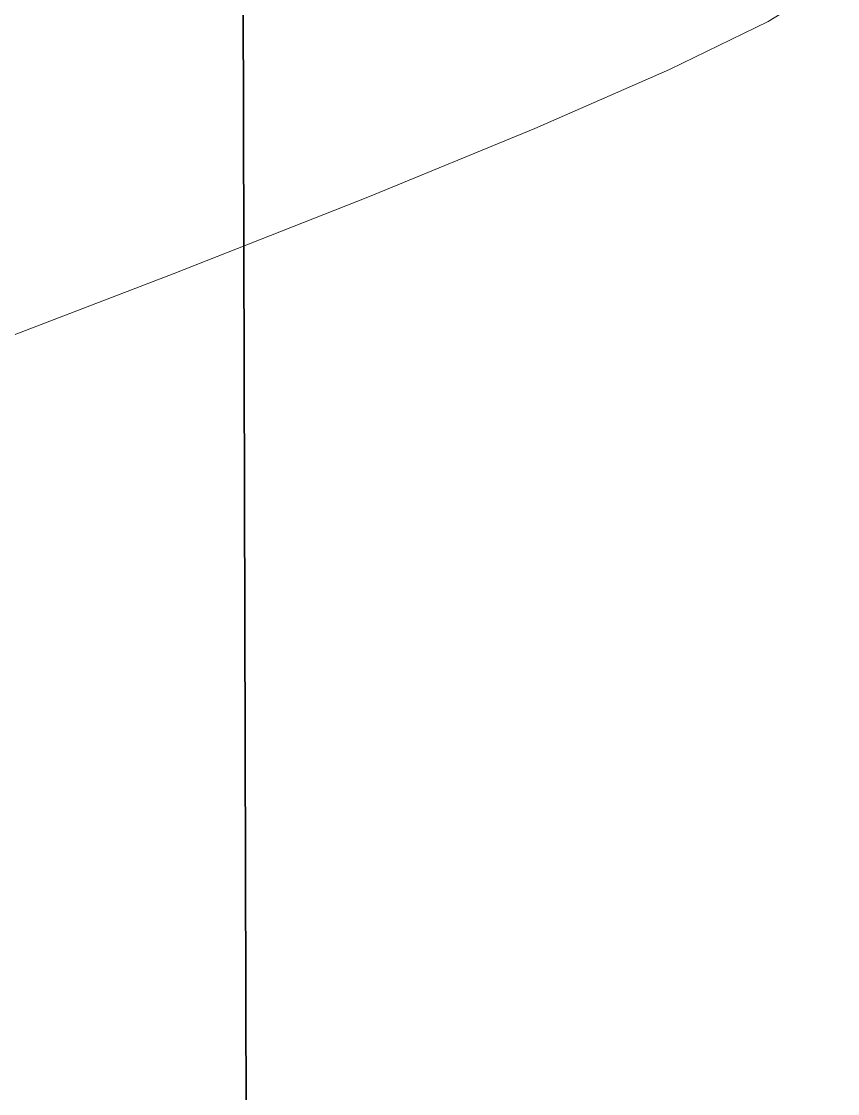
# Model space of a CAD drawing. Header units: feet. Extents: x -406 to 2003, y 7035 to 10885.
# Drawn here: x 619.28 to 632.57, y 8324.6 to 8342.06 of the extents above; entities that cross this region are included whole.
import ezdxf

# ---------------------------------------------------------------- set-up
doc = ezdxf.new("R2010")
doc.units = ezdxf.units.FT
doc.header["$LTSCALE"] = 40
doc.header["$MEASUREMENT"] = 0
doc.layers.add('1 PROPOSED CONTOURS', color=35, linetype='Continuous', lineweight=0)
doc.layers.add('lots', color=4, linetype='Continuous')
doc.layers.add('polys', color=7, linetype='Continuous')

msp = doc.modelspace()

# ---------------------------------------------------------------- linework, layer by layer
at = {"layer": '1 PROPOSED CONTOURS', "color": 35, "extrusion": (0.525324, -0.850903, 0), "elevation": -6766.569}
msp.add_lwpolyline([(4919.576, 510), (4920.688, 510)], dxfattribs=at)
at = {"layer": '1 PROPOSED CONTOURS', "color": 35, "extrusion": (0.4388, -0.898585, 0), "elevation": -7218.973}
msp.add_lwpolyline([(4226.111, 510), (4227.897, 510)], dxfattribs=at)
at = {"layer": '1 PROPOSED CONTOURS', "color": 35, "extrusion": (0.401138, -0.916018, 0), "elevation": -7388.106}
msp.add_lwpolyline([(3920.545, 510), (3922.941, 510)], dxfattribs=at)
at = {"layer": '1 PROPOSED CONTOURS', "color": 35, "extrusion": (0.380214, -0.924899, 0), "elevation": -7475.308}
msp.add_lwpolyline([(3748.669, 510), (3751.607, 510)], dxfattribs=at)
at = {"layer": '1 PROPOSED CONTOURS', "color": 35, "elevation": 510}
for points in [[(621.754, 8337.948), (624.924, 8339.198)], [(618.2, 8336.586), (621.754, 8337.948)]]:
    msp.add_lwpolyline(points, dxfattribs=at)
at = {"layer": 'lots', "color": 7, "linetype": 'Continuous'}
for q in [(622.96, 8317.798), (622.961, 8317.798)]:
    msp.add_line((622.256, 8571.08), q, dxfattribs=at)
at = {"layer": 'polys', "color": 7, "linetype": 'Continuous'}
for points in [[(622.256, 8571.08), (622.96, 8317.798), (882.294, 8317.774), (881.135, 8571.336)], [(363.376, 8570.823), (363.627, 8317.823), (622.96, 8317.798), (622.256, 8571.08)]]:
    msp.add_lwpolyline(points, close=True, dxfattribs=at)

doc.saveas('drawing.dxf')
